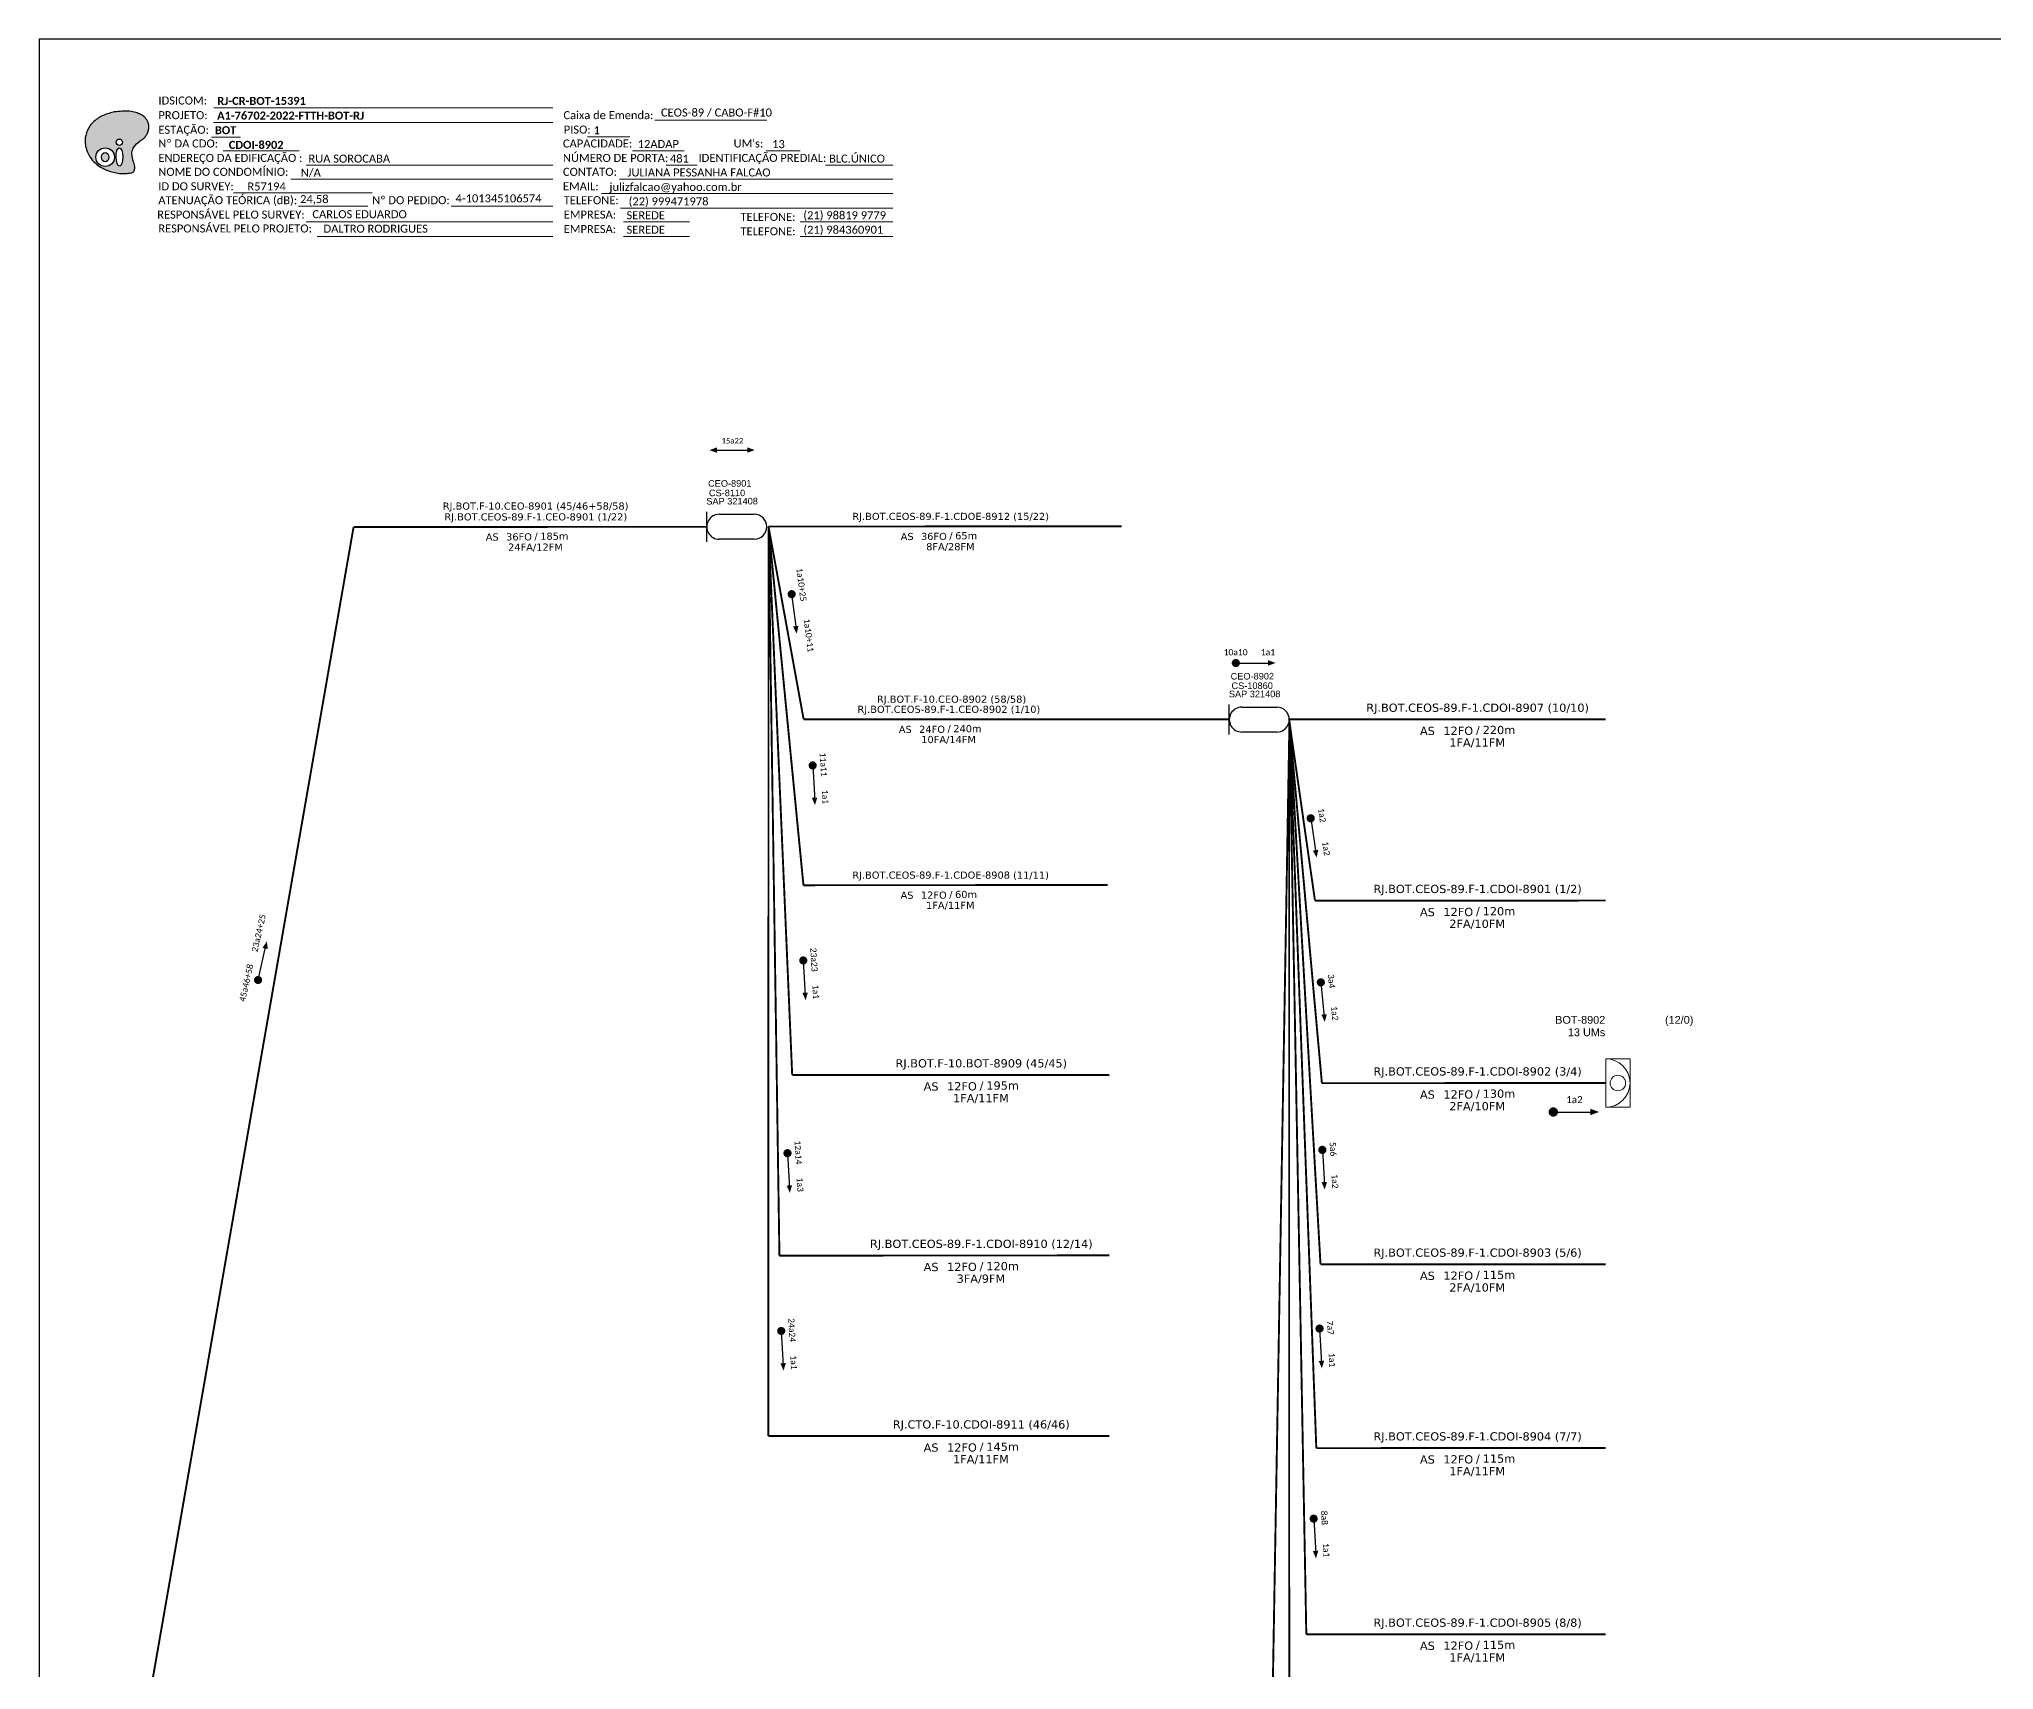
# Model space of a CAD drawing. Header units: metres. Extents: x -1286 to -445, y -500 to 94.
# Drawn here: x -1286.1 to -848.1, y -271.2 to 94.2 of the extents above; entities that cross this region are included whole.
import ezdxf
from ezdxf.enums import TextEntityAlignment as Align

# ---------------------------------------------------------------- set-up
doc = ezdxf.new("R2010")
doc.units = ezdxf.units.M
for name, color, linetype, lineweight in [("20.0-LEGENDA DOS CDO'S", 1, 'Continuous', 0), ('20.1-CDO_INTERIOR', 1, 'Continuous', 0), ('20.2-CDO_POSTE', 1, 'Continuous', 5), ('40.1-ETIQUETAS', 1, 'Continuous', 20)]:
    doc.layers.add(name, color=color, linetype=linetype, lineweight=lineweight)
for name, color, linetype in [('CAP a instalar', 1, 'Continuous'), ('SETA', 7, 'Continuous'), ('UNIFILAR', 7, 'Continuous')]:
    doc.layers.add(name, color=color, linetype=linetype)
doc.styles.add('ARIAL', font='arial.ttf')
doc.styles.add('siredit', font='verdana.ttf')
doc.styles.add('WMF-Calibri0', font='calibri.ttf')
doc.styles.add('WMF-Calibri1', font='calibrib.ttf')
doc.linetypes.add('FENCELINE1', pattern='A,0.25,-0.1,[133,ltypeshp.shx,S=0.1,R=0,X=-0.1,Y=0],-0.1,1', length=1.45)

# ---------------------------------------------------------------- blocks, each defined once
blk = doc.blocks.new('OI')
h = blk.add_hatch(color=40)
edge = h.paths.add_edge_path()
edge.add_spline(control_points=[(4.35, -0.67), (3.92, -0.99), (3.26, -1.5), (2.81, -2.59), (2.9, -3.5), (3.06, -4.27), (3.31, -4.85), (3.37, -5.39), (3.4, -5.88), (3.2, -6.4), (2.54, -6.61), (1.65, -6.63), (0.55, -6.67), (-0.56, -6.42), (-1.61, -6.14), (-2.77, -5.61), (-3.92, -4.77), (-4.89, -3.7), (-5.34, -2.65), (-5.6, -1.94), (-5.85, -0.96), (-5.71, 0.47), (-5.1, 2.02), (-4.14, 3.02), (-3.3, 3.61), (-2.37, 4.16), (-1.36, 4.44), (-0.56, 4.7), (0.79, 4.85), (2.24, 4.97), (3.79, 4.57), (4.67, 4.21), (5.44, 3.65), (5.76, 2.99), (6.03, 2.21), (6.01, 1.46), (5.72, 0.64), (5.31, 0.08), (4.88, -0.38), (4.51, -0.55), (4.35, -0.67)], knot_values=[0, 0, 0, 0, 1.60434, 2.417191, 3.427595, 4.282808, 4.776746, 5.304182, 5.888771, 6.258406, 6.858137, 7.79129, 8.986195, 10.124242, 11.187857, 12.242908, 13.953784, 15.414161, 16.515391, 17.349188, 17.675853, 19.552021, 21.515531, 22.568638, 23.63245, 24.621084, 25.782718, 26.745347, 27.142653, 29.870543, 31.004649, 31.921532, 32.709589, 33.801391, 34.042471, 35.192333, 35.971461, 36.628871, 37.254359, 37.836911, 37.836911, 37.836911, 37.836911], degree=3, periodic=0)
h.paths.add_polyline_path([(1.13, -0.87, -1), (-0.04, -0.87, -1)], flags=16)
edge = h.paths.add_edge_path(flags=16)
edge.add_ellipse((0.56, -3.59), major_axis=(-0.02, 1.71), ratio=0.361305, start_angle=0, end_angle=360)
h.paths.add_polyline_path([(-0.36, -3.62, -1), (-3.8, -3.62, -1)], flags=16)
edge = h.paths.add_edge_path(flags=0)
edge.add_ellipse((-2.08, -3.62), major_axis=(0, 0.885), ratio=0.758294, start_angle=0, end_angle=360)
at = {"color": 40}
for centre, radius in [((-2.08, -3.62), 1.72), ((0.54, -0.87), 0.587)]:
    blk.add_circle(centre, radius, dxfattribs=at)
blk.add_ellipse((-2.08, -3.62), major_axis=(0, 0.885), ratio=0.758294, start_param=-3.141592653589792, end_param=3.141592653589792, dxfattribs=at)
blk.add_ellipse((0.56, -3.59), major_axis=(-0.02, 1.71), ratio=0.361305, dxfattribs=at)
at = {"color": 40, "start_tangent": (-0.800898, -0.598801), "end_tangent": (-0.800898, -0.598801)}
blk.add_spline([(4.35, -0.67), (3.2, -1.78), (2.9, -2.54), (2.92, -3.55), (3.12, -4.38), (3.28, -4.85), (3.37, -5.37), (3.35, -5.95), (3.2, -6.29), (2.66, -6.55), (1.73, -6.63), (0.54, -6.62), (-0.58, -6.41), (-1.6, -6.11), (-2.56, -5.67), (-3.95, -4.67), (-4.89, -3.56), (-5.37, -2.56), (-5.64, -1.78), (-5.72, -1.46), (-5.63, 0.42), (-4.84, 2.22), (-4.13, 2.99), (-3.27, 3.62), (-2.4, 4.09), (-1.3, 4.47), (-0.37, 4.72), (0.02, 4.77), (2.75, 4.8), (3.85, 4.53), (4.69, 4.16), (5.31, 3.68), (5.85, 2.73), (5.93, 2.5), (5.94, 1.35), (5.67, 0.62), (5.29, 0.08), (4.84, -0.36), (4.35, -0.67)], degree=3, dxfattribs=at)
blk = doc.blocks.new('ETIQUETA_RS5F')
at = {"layer": '40.1-ETIQUETAS', "color": 0, "style": 'siredit'}
blk.add_text('/', height=1.5, dxfattribs=at).set_placement((1.58, -1.95), align=Align.MIDDLE_RIGHT)
for tag, p in [('ETIQUETA_R_PRIMARIA', (1.21, 4.1)), ('ETIQUETA_R_SECUNDARIA', (1.21, 2.1)), ('F_ATIVAS/F_MORTAS', (1.14, -4.24))]:
    blk.add_attdef(tag, text='', height=1.5, dxfattribs=at).set_placement(p, align=Align.MIDDLE_CENTER)
for tag, p in [('TIPO_CABO', (-6.58, -2.12)), ('CAP_CABO', (0.4, -2.09))]:
    blk.add_attdef(tag, text='', height=1.5, dxfattribs=at).set_placement(p, align=Align.MIDDLE_RIGHT)
blk.add_attdef('METROS', text='', height=1.5, dxfattribs=at).set_placement((2.14, -1.95), align=Align.MIDDLE_LEFT)
for tag, p in [('FUSÃO_1', (0.85, -8.39)), ('FUSÃO_2', (0.85, -10.6)), ('FUSÃO_3', (0.85, -12.93)), ('FUSÃO_4', (0.85, -15.14)), ('FUSÃO_5', (0.85, -17.16))]:
    blk.add_attdef(tag, text='', height=1.5, dxfattribs=at).set_placement(p, align=Align.CENTER)
blk = doc.blocks.new('CDOI_INT')
at = {"layer": '20.1-CDO_INTERIOR', "color": 0, "lineweight": 18}
blk.add_lwpolyline([(4.25, -4.25), (4.25, 4.25), (0, 4.25), (0, -4.25)], close=True, dxfattribs=at)
blk.add_circle((2.12, 0), 1.36, dxfattribs=at)
blk.add_arc((0, 0), 4.25, 270, 90, dxfattribs=at)
at = {"layer": "20.0-LEGENDA DOS CDO'S", "color": 0, "style": 'ARIAL'}
for tag, p in [('CDO_N', (-0.08, 10.38)), ('SPLITER_1', (21.18, 10.38)), ('SAP', (-0.08, 6.23)), ('SURVEY', (-0.08, 8.2)), ('SPLITER_2', (21.19, 8.68)), ('1:XX', (5.94, -2.22)), ('UMS', (5.94, -4.24))]:
    blk.add_attdef(tag, p, '', height=1.36, dxfattribs=at)
blk.add_attdef('FIBRAS_UTILIZADAS', text='', height=1.36, dxfattribs=at).set_placement((15.34, 10.38), align=Align.CENTER)
blk = doc.blocks.new('CDOE-TEXTO PADRÃO')
at = {"layer": "20.0-LEGENDA DOS CDO'S", "color": 0, "style": 'ARIAL'}
for tag, p in [('CDO_N', (0.49, 7.39)), ('CORDOALHA', (0.5, 4.33)), ('SAP', (0.51, 1.67)), ('SPLITER_1', (0.59, -0.91)), ('SPLITER_2', (0.6, -3.55)), ('(XX-XX_F)S', (0.54, -8.29)), ('(XX-XX_L)S', (0.55, -10.83)), ('UMS', (0.55, -13.15))]:
    blk.add_attdef(tag, p, '', height=1.7, rotation=0.118, dxfattribs=at)
blk.add_attdef('FIBRAS_UTILIZADAS', text='', height=1.7, rotation=0.118, dxfattribs=at).set_placement((19.77, 7.43), align=Align.CENTER)
blk = doc.blocks.new('SAN')
at = {"layer": 'SETA'}
blk.add_lwpolyline([(-2.58, 0), (6.02, 0)], dxfattribs=at)
for points in [[(-2.1, -0.66), (-3.93, 0), (-2.1, 0.67)], [(5.33, 0.68), (7.16, 0.01), (5.33, -0.65)]]:
    blk.add_solid(points, dxfattribs=at)

msp = doc.modelspace()

# ---------------------------------------------------------------- linework, layer by layer
msp.add_lwpolyline([(-1286.07, -499.81), (-445.07, -499.81), (-445.07, 94.19), (-1286.07, 94.19)], close=True)
at = {"color": 7, "lineweight": 0}
for points in [[(-1246.97, 75.52), (-1171.01, 75.52)], [(-1246.94, 78.79), (-1170.96, 78.79)], [(-1148.15, 76.01), (-1123.01, 76.01)], [(-1247.47, 72.24), (-1240.92, 72.24)], [(-1163.19, 72.28), (-1153.71, 72.28)], [(-1244.81, 69.17), (-1227.84, 69.17)], [(-1226.24, 65.93), (-1170.98, 65.93)], [(-1153.14, 69.17), (-1141.52, 69.17)], [(-1145.56, 65.93), (-1138.61, 65.93)], [(-1123.2, 69.17), (-1115.53, 69.17)], [(-1109.86, 65.93), (-1094.82, 65.93)], [(-1229.65, 62.82), (-1170.98, 62.82)], [(-1156.02, 62.82), (-1094.8, 62.82)], [(-1242.49, 59.75), (-1211.44, 59.75)], [(-1160.06, 59.58), (-1094.8, 59.58)], [(-1227.96, 56.79), (-1212.45, 56.79)], [(-1226.24, 53.23), (-1170.98, 53.23)], [(-1193.73, 56.79), (-1170.96, 56.79)], [(-1155.78, 56.34), (-1094.8, 56.34)], [(-1155.17, 53.23), (-1140.37, 53.23)], [(-1115.57, 53.23), (-1094.8, 53.23)], [(-1223.75, 49.99), (-1170.98, 49.99)], [(-1155.17, 49.99), (-1140.37, 49.99)], [(-1115.57, 49.99), (-1094.8, 49.99)]]:
    msp.add_lwpolyline(points, dxfattribs=at)
for points, const_width in [([(-1117.52, -29.71, 1), (-1117.41, -30.61, 1)], 0.914), ([(-1018.42, -45.59, 1), (-1017.51, -45.59, 1)], 0.914), ([(-1001.25, -79.92, 1), (-1001.12, -80.83, 1)], 0.914), ([(-998.96, -116.68, 1), (-998.87, -117.59, 1)], 0.914), ([(-947.36, -146.18, 1), (-946.31, -146.18, 1)], 1.05), ([(-998.6, -154.2, 1), (-998.55, -155.12, 1)], 0.914)]:
    msp.add_lwpolyline(points, format="xyb", close=True, dxfattribs=dict(const_width=const_width))
at = {"color": 7, "const_width": 0.914}
for points in [[(-1112.79, -68.08, 1), (-1112.74, -68.99, 1)], [(-1114.9, -111.78, 1), (-1114.85, -112.69, 1)], [(-1237.11, -117.05, 1), (-1236.91, -116.16, 1)], [(-1118.43, -154.95, 1), (-1118.37, -155.86, 1)], [(-1119.84, -194.78, 1), (-1119.78, -195.69, 1)], [(-999.23, -194.24, 1), (-999.18, -195.16, 1)], [(-1000.55, -236.83, 1), (-1000.5, -237.74, 1)]]:
    msp.add_lwpolyline(points, format="xyb", close=True, dxfattribs=at)
at = {"layer": 'CAP a instalar', "color": 7, "linetype": 'Continuous'}
for p, q in [((-1136.49, -18.44), (-1136.49, -11.69)), ((-1133.69, -12.27), (-1125.85, -12.27)), ((-1125.85, -17.86), (-1133.69, -17.86))]:
    msp.add_line(p, q, dxfattribs=at)
at = {"layer": 'CAP a instalar', "color": 5, "linetype": 'Continuous'}
for p, q in [((-1019.42, -61.63), (-1019.42, -54.89)), ((-1016.62, -55.46), (-1008.78, -55.46)), ((-1008.77, -61.05), (-1016.62, -61.06))]:
    msp.add_line(p, q, dxfattribs=at)
at = {"layer": 'CAP a instalar', "color": 7, "linetype": 'FENCELINE1', "ltscale": 6, "const_width": 0.427}
for points in [[(-1262.48, -283.87), (-1215.61, -15.11)], [(-1215.61, -15.11), (-1136.49, -15.07)], [(-1122.68, -218.77), (-1122.66, -15.01)], [(-1122.66, -15.01), (-1043.54, -14.97)], [(-1122.66, -15.01), (-1114.79, -58.2)], [(-1114.83, -95.37), (-1122.66, -15.01)], [(-1122.66, -15.01), (-1120.21, -178.35)], [(-1117.35, -137.87), (-1122.66, -15.01)], [(-1019.42, -58.2), (-1114.79, -58.2)], [(-1005.95, -58.76), (-1010.67, -332.26)], [(-1000.23, -98.84), (-1006.03, -58.21)], [(-1006.01, -58.59), (-1006, -304.94)], [(-1006.01, -58.59), (-999.93, -221.49)], [(-1005.98, -58.2), (-935.09, -58.2)], [(-1002.17, -263.21), (-1005.98, -58.2)], [(-998.99, -180.32), (-1005.98, -58.2)], [(-1114.83, -95.37), (-1046.65, -95.33)], [(-1000.23, -98.84), (-935.09, -98.8)], [(-1117.35, -137.87), (-1046.28, -137.87)], [(-1120.21, -178.35), (-1046.28, -178.31)], [(-998.99, -180.32), (-935.09, -180.28)], [(-1122.68, -218.77), (-1046.28, -218.77)], [(-999.93, -221.49), (-935.09, -221.45)], [(-1002.17, -263.21), (-935.09, -263.18)]]:
    msp.add_lwpolyline(points, dxfattribs=at)
at = {"layer": 'CAP a instalar', "color": 1, "linetype": 'FENCELINE1', "ltscale": 6, "const_width": 0.427}
for points in [[(-1006.03, -58.21), (-998.68, -139.72)], [(-998.68, -139.72), (-935.09, -139.69)]]:
    msp.add_lwpolyline(points, dxfattribs=at)
at = {"layer": 'CAP a instalar', "color": 7, "linetype": 'Continuous'}
for centre, start_param, end_param in [((-1133.69, -15.07), 6.283185, 9.424778), ((-1125.85, -15.06), 3.141593, 6.283185)]:
    msp.add_ellipse(centre, major_axis=(0, 2.8), ratio=1, start_param=start_param, end_param=end_param, dxfattribs=at)
at = {"layer": 'CAP a instalar', "color": 5, "linetype": 'Continuous'}
for centre, start_param, end_param in [((-1016.62, -58.26), 6.283185, 9.424778), ((-1008.78, -58.26), 3.141593, 6.283185)]:
    msp.add_ellipse(centre, major_axis=(0, 2.8), ratio=1, start_param=start_param, end_param=end_param, dxfattribs=at)
at = {"layer": 'SETA'}
for points in [[(-1117.47, -30.16), (-1116.48, -37.96)], [(-1017.97, -45.59), (-1010.11, -45.59)], [(-1001.19, -80.38), (-1000.02, -88.15)], [(-998.91, -117.14), (-998.14, -124.96)], [(-946.84, -146.18), (-937.78, -146.18)], [(-998.58, -154.66), (-998.13, -162.51)]]:
    msp.add_lwpolyline(points, dxfattribs=at)
at = {"layer": 'SETA', "color": 7}
for points in [[(-1112.76, -68.53), (-1112.31, -76.38)], [(-1237.01, -116.6), (-1235.26, -108.94)], [(-1114.88, -112.24), (-1114.43, -120.08)], [(-1118.4, -155.41), (-1117.95, -163.26)], [(-1119.81, -195.23), (-1119.36, -203.08)], [(-999.21, -194.7), (-998.76, -202.55)], [(-1000.52, -237.28), (-1000.07, -245.13)]]:
    msp.add_lwpolyline(points, dxfattribs=at)
at = {"layer": 'SETA'}
for points in [[(-1115.95, -37.26), (-1116.34, -38.99), (-1117.16, -37.41)], [(-1010.74, -44.96), (-1009.06, -45.57), (-1010.74, -46.18)], [(-999.5, -87.44), (-999.85, -89.18), (-1000.71, -87.62)], [(-997.59, -124.27), (-998.03, -126), (-998.8, -124.39)], [(-938.51, -145.46), (-936.58, -146.17), (-938.51, -146.87)], [(-997.54, -161.84), (-998.06, -163.55), (-998.76, -161.91)]]:
    msp.add_solid(points, dxfattribs=at)
at = {"layer": 'SETA', "color": 7}
for points in [[(-1111.73, -75.72), (-1112.24, -77.43), (-1112.94, -75.79)], [(-1236.01, -109.42), (-1235.04, -107.92), (-1234.82, -109.69)], [(-1113.84, -119.42), (-1114.35, -121.13), (-1115.06, -119.49)], [(-1117.37, -162.59), (-1117.88, -164.3), (-1118.58, -162.66)], [(-1118.77, -202.42), (-1119.29, -204.12), (-1119.99, -202.49)], [(-998.17, -201.88), (-998.69, -203.59), (-999.39, -201.95)], [(-999.49, -244.47), (-1000, -246.18), (-1000.71, -244.54)]]:
    msp.add_solid(points, dxfattribs=at)

# ---------------------------------------------------------------- block references
at = {"color": 7, "xscale": 1.213923925163967, "yscale": 1.213923925163967, "zscale": 1.213923925163967, "rotation": 0.1532896023949059}
msp.add_blockref('OI', (-1268.76, 72.14), dxfattribs=at)
at = {"layer": '20.2-CDO_POSTE', "color": 7}
ref = msp.add_blockref('CDOE-TEXTO PADRÃO', (-1136.69, -14.42), dxfattribs=dict(at, xscale=0.8665351250743916, yscale=0.8665351250743916, zscale=0.8665351250743916))
ref.add_attrib('CDO_N', 'SAP 321408', (-1136.59, -10.08), dxfattribs={"layer": "20.0-LEGENDA DOS CDO'S", "color": 0, "height": 1.473, "rotation": 0.118, "style": 'ARIAL'})
ref = msp.add_blockref('CDOE-TEXTO PADRÃO', (-1134.92, -12.56), dxfattribs=dict(at, xscale=0.8665351250743916, yscale=0.8665351250743916, zscale=0.8665351250743916))
ref.add_attrib('CDO_N', 'CS-8110', (-1136, -8.22), dxfattribs={"layer": "20.0-LEGENDA DOS CDO'S", "color": 0, "height": 1.473, "rotation": 0.118, "style": 'ARIAL'})
ref.add_attrib('SAP', 'CEO-8901', (-1136.19, -6.09), dxfattribs={"layer": "20.0-LEGENDA DOS CDO'S", "color": 0, "height": 1.473, "rotation": 0.118, "style": 'ARIAL'})
at = {"layer": '20.2-CDO_POSTE', "color": 5}
ref = msp.add_blockref('CDOE-TEXTO PADRÃO', (-1017.85, -55.75), dxfattribs=dict(at, xscale=0.8665351250743916, yscale=0.8665351250743916, zscale=0.8665351250743916))
ref.add_attrib('CDO_N', 'CS-10860', (-1018.93, -51.42), dxfattribs={"layer": "20.0-LEGENDA DOS CDO'S", "color": 0, "height": 1.473, "rotation": 0.118, "style": 'ARIAL'})
ref.add_attrib('SAP', 'CEO-8902', (-1019.12, -49.29), dxfattribs={"layer": "20.0-LEGENDA DOS CDO'S", "color": 0, "height": 1.473, "rotation": 0.118, "style": 'ARIAL'})
ref = msp.add_blockref('CDOE-TEXTO PADRÃO', (-1019.62, -57.61), dxfattribs=dict(at, xscale=0.8665351250743916, yscale=0.8665351250743916, zscale=0.8665351250743916))
ref.add_attrib('CDO_N', 'SAP 321408', (-1019.52, -53.27), dxfattribs={"layer": "20.0-LEGENDA DOS CDO'S", "color": 0, "height": 1.473, "rotation": 0.118, "style": 'ARIAL'})
at = {"layer": '20.2-CDO_POSTE', "color": 1}
ref = msp.add_blockref('CDOI_INT', (-935.09, -139.69), dxfattribs=dict(at, xscale=1.279894218153665, yscale=1.279894218153665, zscale=1.279894218153665))
ref.add_attrib('CDO_N', 'BOT-8902', dxfattribs={"layer": "20.0-LEGENDA DOS CDO'S", "color": 0, "height": 1.741, "style": 'ARIAL'}).set_placement((-935.2, -126.4), align=Align.RIGHT)
ref.add_attrib('FIBRAS_UTILIZADAS', '(12/0)', dxfattribs={"layer": "20.0-LEGENDA DOS CDO'S", "color": 0, "height": 1.741, "style": 'ARIAL'}).set_placement((-915.46, -126.4), align=Align.RIGHT)
ref.add_attrib('SURVEY', '13 UMs', dxfattribs={"layer": "20.0-LEGENDA DOS CDO'S", "color": 0, "height": 1.741, "style": 'ARIAL'}).set_placement((-935.19, -129.19), align=Align.RIGHT)
at = {"layer": '40.1-ETIQUETAS', "color": 7}
ref = msp.add_blockref('ETIQUETA_RS5F', (-1083.1, -14.99), dxfattribs=dict(at, xscale=1.066666666025396, yscale=1.066666666025396, zscale=1.066666666025396))
ref.add_attrib('ETIQUETA_R_SECUNDARIA', 'RJ.BOT.CEOS-89.F-1.CDOE-8912 (15/22)', dxfattribs={"color": 0, "height": 1.6, "style": 'siredit'}).set_placement((-1081.84, -12.74), align=Align.MIDDLE_CENTER)
ref.add_attrib('TIPO_CABO', 'AS', dxfattribs={"color": 0, "height": 1.6, "style": 'siredit'}).set_placement((-1090.15, -17.24), align=Align.MIDDLE_RIGHT)
ref.add_attrib('CAP_CABO', '36FO', dxfattribs={"color": 0, "height": 1.6, "style": 'siredit'}).set_placement((-1082.71, -17.22), align=Align.MIDDLE_RIGHT)
ref.add_attrib('METROS', '65m', dxfattribs={"color": 0, "height": 1.6, "style": 'siredit'}).set_placement((-1080.84, -17.07), align=Align.MIDDLE_LEFT)
ref.add_attrib('F_ATIVAS/F_MORTAS', '8FA/28FM', dxfattribs={"color": 0, "height": 1.6, "style": 'siredit'}).set_placement((-1081.91, -19.52), align=Align.MIDDLE_CENTER)
ref = msp.add_blockref('ETIQUETA_RS5F', (-1083.51, -58.2), dxfattribs=dict(at, xscale=1.066666666025396, yscale=1.066666666025396, zscale=1.066666666025396))
ref.add_attrib('ETIQUETA_R_SECUNDARIA', 'RJ.BOT.CEOS-89.F-1.CEO-8902 (1/10)', dxfattribs={"color": 0, "height": 1.6, "style": 'siredit'}).set_placement((-1082.25, -55.96), align=Align.MIDDLE_CENTER)
ref.add_attrib('TIPO_CABO', 'AS', dxfattribs={"color": 0, "height": 1.6, "style": 'siredit'}).set_placement((-1090.57, -60.46), align=Align.MIDDLE_RIGHT)
ref.add_attrib('CAP_CABO', '24FO', dxfattribs={"color": 0, "height": 1.6, "style": 'siredit'}).set_placement((-1083.12, -60.44), align=Align.MIDDLE_RIGHT)
ref.add_attrib('METROS', '240m', dxfattribs={"color": 0, "height": 1.6, "style": 'siredit'}).set_placement((-1081.26, -60.29), align=Align.MIDDLE_LEFT)
ref.add_attrib('F_ATIVAS/F_MORTAS', '10FA/14FM', dxfattribs={"color": 0, "height": 1.6, "style": 'siredit'}).set_placement((-1082.32, -62.73), align=Align.MIDDLE_CENTER)
ref = msp.add_blockref('ETIQUETA_RS5F', (-965.25, -58.19), dxfattribs=dict(at, xscale=1.228277629769002, yscale=1.228277629769002, zscale=1.228277629769002))
ref.add_attrib('ETIQUETA_R_SECUNDARIA', 'RJ.BOT.CEOS-89.F-1.CDOI-8907 (10/10)', dxfattribs={"color": 0, "height": 1.8424, "style": 'siredit'}).set_placement((-963.8, -55.6), align=Align.MIDDLE_CENTER)
ref.add_attrib('TIPO_CABO', 'AS', dxfattribs={"color": 0, "height": 1.842, "style": 'siredit'}).set_placement((-973.38, -60.79), align=Align.MIDDLE_RIGHT)
ref.add_attrib('CAP_CABO', '12FO', dxfattribs={"color": 0, "height": 1.842, "style": 'siredit'}).set_placement((-964.8, -60.76), align=Align.MIDDLE_RIGHT)
ref.add_attrib('METROS', '220m ', dxfattribs={"color": 0, "height": 1.842, "style": 'siredit'}).set_placement((-962.66, -60.59), align=Align.MIDDLE_LEFT)
ref.add_attrib('F_ATIVAS/F_MORTAS', '1FA/11FM', dxfattribs={"color": 0, "height": 1.842, "style": 'siredit'}).set_placement((-963.89, -63.4), align=Align.MIDDLE_CENTER)
ref = msp.add_blockref('ETIQUETA_RS5F', (-1083.12, -95.35), dxfattribs=dict(at, xscale=1.066666666025396, yscale=1.066666666025396, zscale=1.066666666025396))
ref.add_attrib('ETIQUETA_R_SECUNDARIA', 'RJ.BOT.CEOS-89.F-1.CDOE-8908 (11/11)', dxfattribs={"color": 0, "height": 1.6, "style": 'siredit'}).set_placement((-1081.86, -93.1), align=Align.MIDDLE_CENTER)
ref.add_attrib('TIPO_CABO', 'AS', dxfattribs={"color": 0, "height": 1.6, "style": 'siredit'}).set_placement((-1090.18, -97.61), align=Align.MIDDLE_RIGHT)
ref.add_attrib('CAP_CABO', '12FO', dxfattribs={"color": 0, "height": 1.6, "style": 'siredit'}).set_placement((-1082.73, -97.58), align=Align.MIDDLE_RIGHT)
ref.add_attrib('METROS', '60m', dxfattribs={"color": 0, "height": 1.6, "style": 'siredit'}).set_placement((-1080.87, -97.43), align=Align.MIDDLE_LEFT)
ref.add_attrib('F_ATIVAS/F_MORTAS', '1FA/11FM', dxfattribs={"color": 0, "height": 1.6, "style": 'siredit'}).set_placement((-1081.94, -99.88), align=Align.MIDDLE_CENTER)
ref = msp.add_blockref('ETIQUETA_RS5F', (-965.25, -98.79), dxfattribs=dict(at, xscale=1.228277629769002, yscale=1.228277629769002, zscale=1.228277629769002))
ref.add_attrib('ETIQUETA_R_SECUNDARIA', 'RJ.BOT.CEOS-89.F-1.CDOI-8901 (1/2)', dxfattribs={"color": 0, "height": 1.8424, "style": 'siredit'}).set_placement((-963.8, -96.2), align=Align.MIDDLE_CENTER)
ref.add_attrib('TIPO_CABO', 'AS', dxfattribs={"color": 0, "height": 1.842, "style": 'siredit'}).set_placement((-973.38, -101.39), align=Align.MIDDLE_RIGHT)
ref.add_attrib('CAP_CABO', '12FO', dxfattribs={"color": 0, "height": 1.842, "style": 'siredit'}).set_placement((-964.8, -101.36), align=Align.MIDDLE_RIGHT)
ref.add_attrib('METROS', '120m ', dxfattribs={"color": 0, "height": 1.842, "style": 'siredit'}).set_placement((-962.66, -101.19), align=Align.MIDDLE_LEFT)
ref.add_attrib('F_ATIVAS/F_MORTAS', '2FA/10FM', dxfattribs={"color": 0, "height": 1.842, "style": 'siredit'}).set_placement((-963.89, -104), align=Align.MIDDLE_CENTER)
ref = msp.add_blockref('ETIQUETA_RS5F', (-1076.44, -137.85), dxfattribs=dict(at, xscale=1.228277629769002, yscale=1.228277629769002, zscale=1.228277629769002))
ref.add_attrib('ETIQUETA_R_SECUNDARIA', 'RJ.BOT.F-10.BOT-8909 (45/45)', dxfattribs={"color": 0, "height": 1.8424, "style": 'siredit'}).set_placement((-1074.99, -135.27), align=Align.MIDDLE_CENTER)
ref.add_attrib('TIPO_CABO', 'AS', dxfattribs={"color": 0, "height": 1.842, "style": 'siredit'}).set_placement((-1084.57, -140.45), align=Align.MIDDLE_RIGHT)
ref.add_attrib('CAP_CABO', '12FO', dxfattribs={"color": 0, "height": 1.842, "style": 'siredit'}).set_placement((-1075.99, -140.42), align=Align.MIDDLE_RIGHT)
ref.add_attrib('METROS', '195m ', dxfattribs={"color": 0, "height": 1.842, "style": 'siredit'}).set_placement((-1073.85, -140.25), align=Align.MIDDLE_LEFT)
ref.add_attrib('F_ATIVAS/F_MORTAS', '1FA/11FM', dxfattribs={"color": 0, "height": 1.842, "style": 'siredit'}).set_placement((-1075.07, -143.07), align=Align.MIDDLE_CENTER)
at = {"layer": '40.1-ETIQUETAS', "color": 1}
ref = msp.add_blockref('ETIQUETA_RS5F', (-965.25, -139.67), dxfattribs=dict(at, xscale=1.228277629769002, yscale=1.228277629769002, zscale=1.228277629769002))
ref.add_attrib('ETIQUETA_R_SECUNDARIA', 'RJ.BOT.CEOS-89.F-1.CDOI-8902 (3/4)', dxfattribs={"color": 0, "height": 1.8424, "style": 'siredit'}).set_placement((-963.8, -137.08), align=Align.MIDDLE_CENTER)
ref.add_attrib('TIPO_CABO', 'AS', dxfattribs={"color": 0, "height": 1.842, "style": 'siredit'}).set_placement((-973.38, -142.27), align=Align.MIDDLE_RIGHT)
ref.add_attrib('CAP_CABO', '12FO', dxfattribs={"color": 0, "height": 1.842, "style": 'siredit'}).set_placement((-964.8, -142.24), align=Align.MIDDLE_RIGHT)
ref.add_attrib('METROS', '130m ', dxfattribs={"color": 0, "height": 1.842, "style": 'siredit'}).set_placement((-962.66, -142.07), align=Align.MIDDLE_LEFT)
ref.add_attrib('F_ATIVAS/F_MORTAS', '2FA/10FM', dxfattribs={"color": 0, "height": 1.842, "style": 'siredit'}).set_placement((-963.89, -144.88), align=Align.MIDDLE_CENTER)
at = {"layer": '40.1-ETIQUETAS', "color": 7}
ref = msp.add_blockref('ETIQUETA_RS5F', (-1076.44, -178.3), dxfattribs=dict(at, xscale=1.228277629769002, yscale=1.228277629769002, zscale=1.228277629769002))
ref.add_attrib('ETIQUETA_R_SECUNDARIA', 'RJ.BOT.CEOS-89.F-1.CDOI-8910 (12/14)', dxfattribs={"color": 0, "height": 1.8424, "style": 'siredit'}).set_placement((-1074.99, -175.71), align=Align.MIDDLE_CENTER)
ref.add_attrib('TIPO_CABO', 'AS', dxfattribs={"color": 0, "height": 1.842, "style": 'siredit'}).set_placement((-1084.57, -180.9), align=Align.MIDDLE_RIGHT)
ref.add_attrib('CAP_CABO', '12FO', dxfattribs={"color": 0, "height": 1.842, "style": 'siredit'}).set_placement((-1075.99, -180.87), align=Align.MIDDLE_RIGHT)
ref.add_attrib('METROS', '120m ', dxfattribs={"color": 0, "height": 1.842, "style": 'siredit'}).set_placement((-1073.85, -180.7), align=Align.MIDDLE_LEFT)
ref.add_attrib('F_ATIVAS/F_MORTAS', '3FA/9FM', dxfattribs={"color": 0, "height": 1.842, "style": 'siredit'}).set_placement((-1075.07, -183.51), align=Align.MIDDLE_CENTER)
ref = msp.add_blockref('ETIQUETA_RS5F', (-965.25, -180.27), dxfattribs=dict(at, xscale=1.228277629769002, yscale=1.228277629769002, zscale=1.228277629769002))
ref.add_attrib('ETIQUETA_R_SECUNDARIA', 'RJ.BOT.CEOS-89.F-1.CDOI-8903 (5/6)', dxfattribs={"color": 0, "height": 1.8424, "style": 'siredit'}).set_placement((-963.8, -177.68), align=Align.MIDDLE_CENTER)
ref.add_attrib('TIPO_CABO', 'AS', dxfattribs={"color": 0, "height": 1.842, "style": 'siredit'}).set_placement((-973.38, -182.87), align=Align.MIDDLE_RIGHT)
ref.add_attrib('CAP_CABO', '12FO', dxfattribs={"color": 0, "height": 1.842, "style": 'siredit'}).set_placement((-964.8, -182.84), align=Align.MIDDLE_RIGHT)
ref.add_attrib('METROS', '115m ', dxfattribs={"color": 0, "height": 1.842, "style": 'siredit'}).set_placement((-962.66, -182.67), align=Align.MIDDLE_LEFT)
ref.add_attrib('F_ATIVAS/F_MORTAS', '2FA/10FM', dxfattribs={"color": 0, "height": 1.842, "style": 'siredit'}).set_placement((-963.89, -185.48), align=Align.MIDDLE_CENTER)
ref = msp.add_blockref('ETIQUETA_RS5F', (-1076.44, -218.76), dxfattribs=dict(at, xscale=1.228277629769002, yscale=1.228277629769002, zscale=1.228277629769002))
ref.add_attrib('ETIQUETA_R_SECUNDARIA', 'RJ.CTO.F-10.CDOI-8911 (46/46)', dxfattribs={"color": 0, "height": 1.8424, "style": 'siredit'}).set_placement((-1074.99, -216.17), align=Align.MIDDLE_CENTER)
ref.add_attrib('TIPO_CABO', 'AS', dxfattribs={"color": 0, "height": 1.842, "style": 'siredit'}).set_placement((-1084.57, -221.35), align=Align.MIDDLE_RIGHT)
ref.add_attrib('CAP_CABO', '12FO', dxfattribs={"color": 0, "height": 1.842, "style": 'siredit'}).set_placement((-1075.99, -221.33), align=Align.MIDDLE_RIGHT)
ref.add_attrib('METROS', '145m ', dxfattribs={"color": 0, "height": 1.842, "style": 'siredit'}).set_placement((-1073.85, -221.16), align=Align.MIDDLE_LEFT)
ref.add_attrib('F_ATIVAS/F_MORTAS', '1FA/11FM', dxfattribs={"color": 0, "height": 1.842, "style": 'siredit'}).set_placement((-1075.07, -223.97), align=Align.MIDDLE_CENTER)
ref = msp.add_blockref('ETIQUETA_RS5F', (-965.25, -221.43), dxfattribs=dict(at, xscale=1.228277629769002, yscale=1.228277629769002, zscale=1.228277629769002))
ref.add_attrib('ETIQUETA_R_SECUNDARIA', 'RJ.BOT.CEOS-89.F-1.CDOI-8904 (7/7)', dxfattribs={"color": 0, "height": 1.8424, "style": 'siredit'}).set_placement((-963.8, -218.85), align=Align.MIDDLE_CENTER)
ref.add_attrib('TIPO_CABO', 'AS', dxfattribs={"color": 0, "height": 1.842, "style": 'siredit'}).set_placement((-973.38, -224.03), align=Align.MIDDLE_RIGHT)
ref.add_attrib('CAP_CABO', '12FO', dxfattribs={"color": 0, "height": 1.842, "style": 'siredit'}).set_placement((-964.8, -224), align=Align.MIDDLE_RIGHT)
ref.add_attrib('METROS', '115m ', dxfattribs={"color": 0, "height": 1.842, "style": 'siredit'}).set_placement((-962.66, -223.83), align=Align.MIDDLE_LEFT)
ref.add_attrib('F_ATIVAS/F_MORTAS', '1FA/11FM', dxfattribs={"color": 0, "height": 1.842, "style": 'siredit'}).set_placement((-963.89, -226.65), align=Align.MIDDLE_CENTER)
ref = msp.add_blockref('ETIQUETA_RS5F', (-965.25, -263.16), dxfattribs=dict(at, xscale=1.228277629769002, yscale=1.228277629769002, zscale=1.228277629769002))
ref.add_attrib('ETIQUETA_R_SECUNDARIA', 'RJ.BOT.CEOS-89.F-1.CDOI-8905 (8/8)', dxfattribs={"color": 0, "height": 1.8424, "style": 'siredit'}).set_placement((-963.8, -260.58), align=Align.MIDDLE_CENTER)
ref.add_attrib('TIPO_CABO', 'AS', dxfattribs={"color": 0, "height": 1.842, "style": 'siredit'}).set_placement((-973.38, -265.76), align=Align.MIDDLE_RIGHT)
ref.add_attrib('CAP_CABO', '12FO', dxfattribs={"color": 0, "height": 1.842, "style": 'siredit'}).set_placement((-964.8, -265.73), align=Align.MIDDLE_RIGHT)
ref.add_attrib('METROS', '115m ', dxfattribs={"color": 0, "height": 1.842, "style": 'siredit'}).set_placement((-962.66, -265.56), align=Align.MIDDLE_LEFT)
ref.add_attrib('F_ATIVAS/F_MORTAS', '1FA/11FM', dxfattribs={"color": 0, "height": 1.842, "style": 'siredit'}).set_placement((-963.89, -268.37), align=Align.MIDDLE_CENTER)
at = {"layer": 'UNIFILAR', "color": 5, "lineweight": -3, "xscale": 0.9144947528661069, "yscale": 0.9144947528661069, "zscale": 0.9144947528661069}
msp.add_blockref('SAN', (-1132.29, 2.11), dxfattribs=at)

# ---------------------------------------------------------------- texts
at = {"color": 7, "lineweight": 0, "style": 'WMF-Calibri0'}
for s, height, p in [('IDSICOM:', 1.793, (-1259.34, 79.54)), ('ESTAÇÃO:', 1.793, (-1259.36, 72.98)), ('PROJETO:', 1.793, (-1259.34, 76.26)), ('Caixa de Emenda:', 1.7927, (-1168.6, 76.26)), ('PISO:', 1.793, (-1168.53, 73.03)), ('Nº DA CDO:', 1.793, (-1259.36, 69.91)), ('CAPACIDADE:', 1.7927, (-1168.71, 69.91)), ("UM's:", 1.793, (-1130.47, 69.91)), ('ENDEREÇO DA EDIFICAÇÃO :', 1.7927, (-1259.36, 66.68)), ('NOME DO CONDOMÍNIO:', 1.7927, (-1259.36, 63.56)), ('NÚMERO DE PORTA:', 1.7927, (-1168.71, 66.68)), ('IDENTIFICAÇÃO PREDIAL:', 1.7927, (-1138.34, 66.68)), ('ID DO SURVEY:', 1.7927, (-1259.36, 60.33)), ('CONTATO:', 1.793, (-1168.71, 63.56)), ('EMAIL:', 1.793, (-1168.71, 60.33)), ('ATENUAÇÃO TEÓRICA (dB):', 1.7927, (-1259.36, 57.21)), ('Nº DO PEDIDO:', 1.7927, (-1211.44, 57.21)), ('TELEFONE:', 1.793, (-1168.53, 57.21)), ('RESPONSÁVEL PELO SURVEY:', 1.7927, (-1259.6, 53.98)), ('RESPONSÁVEL PELO PROJETO:', 1.7927, (-1259.36, 50.87)), ('EMPRESA:', 1.793, (-1168.53, 53.98)), ('EMPRESA:', 1.793, (-1168.53, 50.74)), ('TELEFONE:', 1.793, (-1128.93, 53.47)), ('TELEFONE:', 1.793, (-1128.93, 50.24))]:
    msp.add_text(s, height=height, dxfattribs=at).set_placement(p)
at = {"color": 7}
for s, height, style, p in [('RJ-CR-BOT-15391', 1.7927, 'WMF-Calibri1', (-1246.14, 79.45)), ('BOT', 1.793, 'WMF-Calibri1', (-1246.68, 72.89)), ('A1-76702-2022-FTTH-BOT-RJ', 1.7927, 'WMF-Calibri1', (-1246.18, 76.17)), ('1', 1.79, 'WMF-Calibri0', (-1161.84, 72.88)), ('CEOS-89 / CABO-F#10', 1.7927, 'WMF-Calibri0', (-1146.75, 76.85)), ('12ADAP', 1.793, 'WMF-Calibri0', (-1151.96, 69.79)), ('13', 1.793, 'WMF-Calibri0', (-1121.85, 69.77)), ('RUA SOROCABA', 1.7927, 'WMF-Calibri0', (-1225.73, 66.52)), ('481', 1.793, 'WMF-Calibri0', (-1144.74, 66.53)), ('BLC.ÚNICO', 1.793, 'WMF-Calibri0', (-1109.1, 66.53)), ('R57194', 1.793, 'WMF-Calibri0', (-1239.4, 60.28)), ('N/A', 1.793, 'WMF-Calibri0', (-1227.45, 63.39)), ('julizfalcao@yahoo.com.br', 1.7927, 'WMF-Calibri0', (-1158.28, 60.18)), ('JULIANA PESSANHA FALCAO', 1.7927, 'WMF-Calibri0', (-1154.25, 63.42)), ('24,58', 1.793, 'WMF-Calibri0', (-1227.58, 57.45)), ('4-101345106574', 1.7927, 'WMF-Calibri0', (-1192.78, 57.62)), ('(22) 999471978', 1.7927, 'WMF-Calibri0', (-1154, 56.94)), ('CARLOS EDUARDO', 1.7927, 'WMF-Calibri0', (-1224.84, 54.07)), ('DALTRO RODRIGUES', 1.7927, 'WMF-Calibri0', (-1222.35, 50.83)), ('SEREDE', 1.793, 'WMF-Calibri0', (-1154.47, 53.83)), ('(21) 98819 9779', 1.7927, 'WMF-Calibri0', (-1114.86, 53.83)), ('(21) 984360901', 1.7927, 'WMF-Calibri0', (-1114.86, 50.59)), ('SEREDE', 1.793, 'WMF-Calibri0', (-1154.47, 50.59))]:
    msp.add_text(s, height=height, dxfattribs=dict(at, style=style)).set_placement(p)
at = {"color": 7, "style": 'WMF-Calibri1'}
msp.add_text('CDOI-8902', height=1.793, dxfattribs=at).set_placement((-1237.44, 69.6), align=Align.CENTER)
at = {"attachment_point": 5}
for s, insert, char_height, width in [('{\\fCalibri|b0|i0|c0|p34;\\C7;15a22}', (-1130.74, 4.21), 1.2437, 23.1905), ('\\C7;\\fCalibri|b0|i0|c0|p34;10a10', (-1018.01, -43.18), 1.3717, 23.1905), ('\\C7;\\fCalibri|b0|i0|c0|p34;1a1', (-1010.76, -43.18), 1.3717, 23.1905), ('\\C7;\\fCalibri|b0|i0|c0|p34;1a2', (-942.1, -143.41), 1.5796, 26.7041)]:
    msp.add_mtext(s, dxfattribs=dict(at, insert=insert, char_height=char_height, width=width))
at = {"char_height": 1.3717, "width": 23.1905, "attachment_point": 5}
for s, insert, rotation in [('{\\fCalibri|b0|i0|c0|p34;\\C7;1a10+25}', (-1115.28, -28.04), 277.1882), ('{\\fCalibri|b0|i0|c0|p34;\\C7;1a10+11}', (-1113.65, -39.4), 277.1882), ('\\C7;\\fCalibri|b0|i0|c0|p34;1a2', (-998.66, -79.71), 278.5186), ('\\C7;\\fCalibri|b0|i0|c0|p34;1a2', (-997.74, -87.15), 278.5186), ('\\C7;\\fCalibri|b0|i0|c0|p34;3a4', (-996.53, -116.85), 275.6274), ('\\C7;\\fCalibri|b0|i0|c0|p34;1a2', (-995.82, -124.07), 275.6274), ('\\C7;\\fCalibri|b0|i0|c0|p34;5a6', (-996.18, -154.48), 273.2857), ('\\C7;\\fCalibri|b0|i0|c0|p34;1a2', (-995.77, -161.72), 273.2857)]:
    msp.add_mtext(s, dxfattribs=dict(at, insert=insert, rotation=rotation))
at = {"color": 7, "char_height": 1.3717, "width": 23.1905, "attachment_point": 5}
for s, insert, rotation in [('\\C7;\\fCalibri|b0|i0|c0|p34;11a11', (-1110.37, -68.35), 273.2857), ('\\C7;\\fCalibri|b0|i0|c0|p34;1a1', (-1109.95, -75.59), 273.2857), ('{\\fCalibri|b0|i0|c0|p34;23a24+25}', (-1236.86, -106.11), 77.1448), ('{\\fCalibri|b0|i0|c0|p34;\\C7;23a23}', (-1112.48, -112.05), 273.2857), ('{\\fCalibri|b0|i0|c0|p34;45a46+58}', (-1239.65, -117.24), 77.1448), ('\\C7;\\fCalibri|b0|i0|c0|p34;1a1', (-1112.06, -119.29), 273.2857), ('\\C7;\\fCalibri|b0|i0|c0|p34;12a14', (-1116, -155.23), 273.2857), ('{\\fCalibri|b0|i0|c0|p34;\\C7;1a3}', (-1115.59, -162.47), 273.2857), ('{\\fCalibri|b0|i0|c0|p34;\\C7;24a24}', (-1117.41, -195.05), 273.2857), ('\\C7;\\fCalibri|b0|i0|c0|p34;7a7', (-996.81, -194.52), 273.2857), ('\\C7;\\fCalibri|b0|i0|c0|p34;1a1', (-1117, -202.29), 273.2857), ('\\C7;\\fCalibri|b0|i0|c0|p34;1a1', (-996.4, -201.76), 273.2857), ('\\C7;\\fCalibri|b0|i0|c0|p34;8a8', (-998.13, -237.1), 273.2857), ('\\C7;\\fCalibri|b0|i0|c0|p34;1a1', (-997.71, -244.34), 273.2857)]:
    msp.add_mtext(s, dxfattribs=dict(at, insert=insert, rotation=rotation))
at = {"layer": '40.1-ETIQUETAS', "color": 7, "style": 'siredit'}
for s, p in [('RJ.BOT.F-10.CEO-8901 (45/46+58/58)', (-1174.83, -10.42)), ('RJ.BOT.CEOS-89.F-1.CEO-8901 (1/22)', (-1174.79, -12.85)), ('24FA/12FM', (-1174.87, -19.62)), ('RJ.BOT.F-10.CEO-8902 (58/58)', (-1081.64, -53.69))]:
    msp.add_text(s, height=1.6, dxfattribs=at).set_placement(p, align=Align.MIDDLE_CENTER)
for s, p in [('AS', (-1183.11, -17.35)), ('36FO', (-1175.66, -17.32)), ('/', (-1174.37, -17.17))]:
    msp.add_text(s, height=1.6, dxfattribs=at).set_placement(p, align=Align.MIDDLE_RIGHT)
msp.add_text('185m', height=1.6, dxfattribs=at).set_placement((-1173.8, -17.17), align=Align.MIDDLE_LEFT)

doc.saveas('drawing.dxf')
